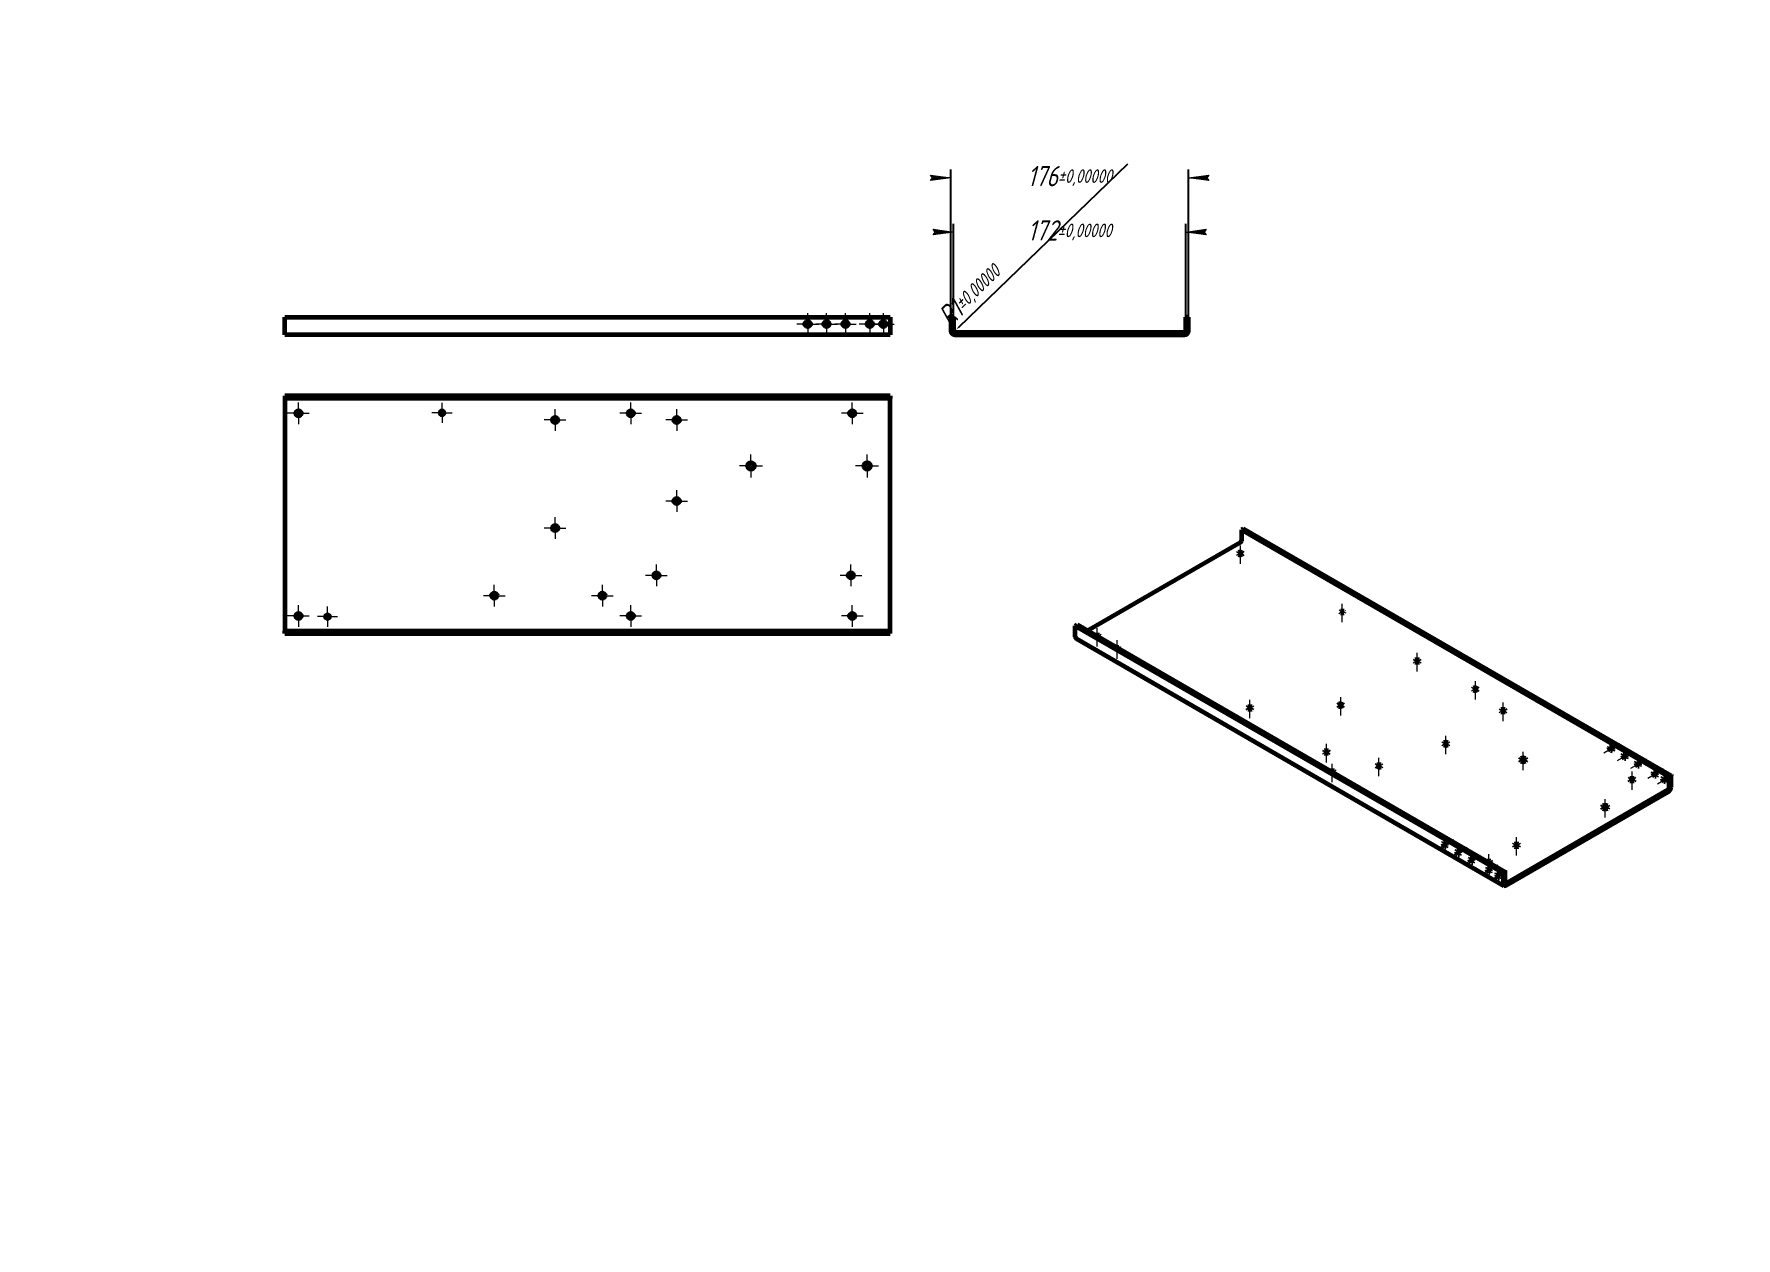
# Model space of a CAD drawing. Header units: millimetres. Extents: x 0 to 420, y 0 to 297.
import ezdxf

# ---------------------------------------------------------------- set-up
doc = ezdxf.new("R2010")
doc.units = ezdxf.units.MM
for name, pattern in [('K5LT_AXLED', [12, 7.5, -1.5, 1.5, -1.5]), ('K5LT_BASIC', [0]), ('K5LT_THIN', [0])]:
    doc.linetypes.add(name, pattern=pattern)
doc.layers.add('Системный слой', color=7, linetype='Continuous')
doc.styles.add('KDIMTEXTSTYLE', font='GOST_AU.SHX', dxfattribs={"width": 0.96, "oblique": 15, "height": 5})
doc.dimstyles.new('KDIMSTYLE (0.33)', dxfattribs={"dimtxt": 5, "dimasz": 1, "dimexe": 2, "dimexo": 0, "dimgap": 1, "dimtad": 1, "dimlfac": 3, "dimtxsty": 'KDIMTEXTSTYLE', "dimsah": 1, "dimcen": 0, "dimdle": 1, "dimadec": 0, "dimazin": 0, "dimtfac": 0.667, "dimtmove": 0, "dimatfit": 3, "dimfxl": 1, "dimtvp": 1, "dimtolj": 1, "dimtzin": 0, "dimarcsym": 0})

# ---------------------------------------------------------------- blocks, each defined once
blk = doc.blocks.new('U0')
at = {"layer": 'Системный слой', "color": 150, "linetype": 'K5LT_BASIC', "lineweight": 60, "true_color": 0x0080ff}
for p, q in [((363, 87.61), (363.07, 87.46)), ((363.07, 87.46), (363.24, 87.47))]:
    blk.add_line(p, q, dxfattribs=at)
blk = doc.blocks.new('U1')
at = {"layer": 'Системный слой', "color": 150, "linetype": 'K5LT_BASIC', "lineweight": 60, "true_color": 0x0080ff}
for p, q in [((362.53, 87.34), (362.74, 86.88)), ((362.74, 86.88), (363.2, 86.91)), ((363.2, 86.91), (363.24, 86.93))]:
    blk.add_line(p, q, dxfattribs=at)
blk = doc.blocks.new('U2')
at = {"layer": 'Системный слой', "color": 150, "linetype": 'K5LT_BASIC', "lineweight": 60, "true_color": 0x0080ff}
for p, q in [((297.71, 168.69), (297.24, 168.58)), ((298.18, 168.58), (297.71, 168.69))]:
    blk.add_line(p, q, dxfattribs=at)
blk = doc.blocks.new('U3')
at = {"layer": 'Системный слой', "color": 150, "linetype": 'K5LT_BASIC', "lineweight": 60, "true_color": 0x0080ff}
for p, q in [((358.99, 93.03), (358.52, 92.92)), ((359.46, 92.92), (358.99, 93.03)), ((359.66, 92.65), (359.46, 92.92)), ((359.46, 92.37), (359.66, 92.65))]:
    blk.add_line(p, q, dxfattribs=at)
blk = doc.blocks.new('U4')
at = {"layer": 'Системный слой', "color": 150, "linetype": 'K5LT_BASIC', "lineweight": 60, "true_color": 0x0080ff}
for p, q in [((394.35, 112.9), (393.88, 112.79)), ((394.82, 112.79), (394.35, 112.9))]:
    blk.add_line(p, q, dxfattribs=at)
blk = doc.blocks.new('U5')
at = {"layer": 'Системный слой', "color": 150, "linetype": 'K5LT_BASIC', "lineweight": 60, "true_color": 0x0080ff}
for p, q in [((262.35, 148.82), (261.88, 148.71)), ((262.83, 148.71), (262.35, 148.82)), ((263.02, 148.44), (262.83, 148.71)), ((262.83, 148.17), (263.02, 148.44))]:
    blk.add_line(p, q, dxfattribs=at)
blk = doc.blocks.new('U6')
at = {"layer": 'Системный слой', "color": 150, "linetype": 'K5LT_BASIC', "lineweight": 60, "true_color": 0x0080ff}
for p, q in [((297.24, 169.12), (297.04, 168.85)), ((297.04, 168.85), (297.24, 168.58)), ((297.71, 169.24), (297.24, 169.12)), ((297.24, 168.58), (297.71, 168.47)), ((298.18, 169.12), (297.71, 169.24)), ((297.71, 168.47), (298.18, 168.58)), ((298.38, 168.85), (298.18, 169.12)), ((298.18, 168.58), (298.38, 168.85))]:
    blk.add_line(p, q, dxfattribs=at)
blk = doc.blocks.new('U7')
at = {"layer": 'Системный слой', "color": 150, "linetype": 'K5LT_BASIC', "lineweight": 60, "true_color": 0x0080ff}
for p, q in [((394.35, 113.44), (393.88, 113.33)), ((394.82, 113.33), (394.35, 113.44)), ((393.88, 113.33), (393.68, 113.06)), ((393.68, 113.06), (393.88, 112.79)), ((393.88, 112.79), (394.35, 112.67)), ((394.35, 112.67), (394.82, 112.79)), ((395.01, 113.06), (394.82, 113.33)), ((394.82, 112.79), (395.01, 113.06))]:
    blk.add_line(p, q, dxfattribs=at)
blk = doc.blocks.new('U8')
at = {"layer": 'Системный слой', "color": 150, "linetype": 'K5LT_BASIC', "lineweight": 60, "true_color": 0x0080ff}
for p, q in [((365.36, 97.14), (365.16, 96.86)), ((365.16, 96.86), (365.36, 96.59)), ((365.83, 97.25), (365.36, 97.14)), ((366.3, 97.14), (365.83, 97.25)), ((366.49, 96.86), (366.3, 97.14)), ((366.3, 96.59), (366.49, 96.86)), ((365.36, 96.59), (365.83, 96.48)), ((365.83, 96.48), (366.3, 96.59))]:
    blk.add_line(p, q, dxfattribs=at)
blk = doc.blocks.new('U9')
at = {"layer": 'Системный слой', "color": 150, "linetype": 'K5LT_BASIC', "lineweight": 60, "true_color": 0x0080ff}
for p, q in [((341.31, 142.16), (340.84, 142.04)), ((341.79, 142.04), (341.31, 142.16))]:
    blk.add_line(p, q, dxfattribs=at)
blk = doc.blocks.new('U10')
at = {"layer": 'Системный слой', "color": 150, "linetype": 'K5LT_BASIC', "lineweight": 60, "true_color": 0x0080ff}
for p, q in [((362.06, 130.34), (361.86, 130.07)), ((362.53, 130.45), (362.06, 130.34)), ((363, 130.34), (362.53, 130.45)), ((363.19, 130.07), (363, 130.34)), ((361.86, 130.07), (362.06, 129.8)), ((362.06, 129.8), (362.53, 129.68)), ((362.53, 129.68), (363, 129.8)), ((363, 129.8), (363.19, 130.07))]:
    blk.add_line(p, q, dxfattribs=at)
blk = doc.blocks.new('U11')
at = {"layer": 'Системный слой', "color": 150, "linetype": 'K5LT_BASIC', "lineweight": 60, "true_color": 0x0080ff}
for p, q in [((267.3, 145.73), (267.09, 145.71)), ((267.66, 145.65), (267.3, 145.73)), ((267.8, 145.45), (267.66, 145.65)), ((267.76, 145.32), (267.8, 145.45))]:
    blk.add_line(p, q, dxfattribs=at)
blk = doc.blocks.new('U12')
at = {"layer": 'Системный слой', "color": 150, "linetype": 'K5LT_BASIC', "lineweight": 60, "true_color": 0x0080ff}
for p, q in [((367.01, 117.81), (366.79, 117.68)), ((367.63, 117.89), (367.01, 117.81)), ((368.16, 117.68), (367.63, 117.89))]:
    blk.add_line(p, q, dxfattribs=at)
blk = doc.blocks.new('U13')
at = {"layer": 'Системный слой', "color": 150, "linetype": 'K5LT_BASIC', "lineweight": 60, "true_color": 0x0080ff}
for p, q in [((365.83, 96.7), (365.36, 96.59)), ((366.3, 96.59), (365.83, 96.7))]:
    blk.add_line(p, q, dxfattribs=at)
blk = doc.blocks.new('U14')
at = {"layer": 'Системный слой', "color": 150, "linetype": 'K5LT_BASIC', "lineweight": 60, "true_color": 0x0080ff}
for p, q in [((322.48, 154.63), (322.34, 154.43)), ((322.34, 154.43), (322.48, 154.22)), ((322.84, 154.72), (322.48, 154.63)), ((322.48, 154.22), (322.84, 154.14)), ((323.19, 154.63), (322.84, 154.72)), ((322.84, 154.14), (323.19, 154.22)), ((323.34, 154.43), (323.19, 154.63)), ((323.19, 154.22), (323.34, 154.43))]:
    blk.add_line(p, q, dxfattribs=at)
blk = doc.blocks.new('U15')
at = {"layer": 'Системный слой', "color": 150, "linetype": 'K5LT_BASIC', "lineweight": 60, "true_color": 0x0080ff}
for p, q in [((300.07, 130.59), (299.6, 130.48)), ((300.54, 130.48), (300.07, 130.59))]:
    blk.add_line(p, q, dxfattribs=at)
blk = doc.blocks.new('U16')
at = {"layer": 'Системный слой', "color": 150, "linetype": 'K5LT_BASIC', "lineweight": 60, "true_color": 0x0080ff}
for p, q in [((321.99, 131.7), (321.79, 131.43)), ((321.79, 131.43), (321.99, 131.16)), ((322.46, 131.81), (321.99, 131.7)), ((321.99, 131.16), (322.46, 131.04)), ((322.93, 131.7), (322.46, 131.81)), ((322.46, 131.04), (322.93, 131.16)), ((323.13, 131.43), (322.93, 131.7)), ((322.93, 131.16), (323.13, 131.43))]:
    blk.add_line(p, q, dxfattribs=at)
blk = doc.blocks.new('U17')
at = {"layer": 'Системный слой', "color": 150, "linetype": 'K5LT_BASIC', "lineweight": 60, "true_color": 0x0080ff}
for p, q in [((331.42, 116.73), (331.22, 116.46)), ((331.22, 116.46), (331.42, 116.19)), ((331.89, 116.84), (331.42, 116.73)), ((331.42, 116.19), (331.89, 116.07)), ((332.36, 116.73), (331.89, 116.84)), ((331.89, 116.07), (332.36, 116.19)), ((332.55, 116.46), (332.36, 116.73)), ((332.36, 116.19), (332.55, 116.46))]:
    blk.add_line(p, q, dxfattribs=at)
blk = doc.blocks.new('U18')
at = {"layer": 'Системный слой', "color": 150, "linetype": 'K5LT_BASIC', "lineweight": 60, "true_color": 0x0080ff}
for p, q in [((318.45, 120.13), (318.26, 119.86)), ((318.26, 119.86), (318.45, 119.59)), ((318.92, 120.25), (318.45, 120.13)), ((318.45, 119.59), (318.92, 119.48)), ((319.39, 120.13), (318.92, 120.25)), ((318.92, 119.48), (319.39, 119.59)), ((319.59, 119.86), (319.39, 120.13)), ((319.39, 119.59), (319.59, 119.86))]:
    blk.add_line(p, q, dxfattribs=at)
blk = doc.blocks.new('U19')
at = {"layer": 'Системный слой', "color": 150, "linetype": 'K5LT_BASIC', "lineweight": 60, "true_color": 0x0080ff}
for p, q in [((322.46, 131.27), (321.99, 131.16)), ((322.93, 131.16), (322.46, 131.27))]:
    blk.add_line(p, q, dxfattribs=at)
blk = doc.blocks.new('U20')
at = {"layer": 'Системный слой', "color": 150, "linetype": 'K5LT_BASIC', "lineweight": 60, "true_color": 0x0080ff}
for p, q in [((387.16, 106.59), (386.91, 106.25)), ((386.91, 106.25), (387.16, 105.91)), ((387.75, 106.73), (387.16, 106.59)), ((387.16, 105.91), (387.75, 105.77)), ((388.34, 106.59), (387.75, 106.73)), ((387.75, 105.77), (388.34, 105.91)), ((388.58, 106.25), (388.34, 106.59)), ((388.34, 105.91), (388.58, 106.25))]:
    blk.add_line(p, q, dxfattribs=at)
blk = doc.blocks.new('U21')
at = {"layer": 'Системный слой', "color": 150, "linetype": 'K5LT_BASIC', "lineweight": 60, "true_color": 0x0080ff}
for p, q in [((318.92, 119.7), (318.45, 119.59)), ((319.39, 119.59), (318.92, 119.7))]:
    blk.add_line(p, q, dxfattribs=at)
blk = doc.blocks.new('U22')
at = {"layer": 'Системный слой', "color": 150, "linetype": 'K5LT_BASIC', "lineweight": 60, "true_color": 0x0080ff}
for p, q in [((340.84, 142.59), (340.65, 142.32)), ((340.65, 142.32), (340.84, 142.04)), ((341.31, 142.7), (340.84, 142.59)), ((340.84, 142.04), (341.31, 141.93)), ((341.79, 142.59), (341.31, 142.7)), ((341.31, 141.93), (341.79, 142.04)), ((341.98, 142.32), (341.79, 142.59)), ((341.79, 142.04), (341.98, 142.32))]:
    blk.add_line(p, q, dxfattribs=at)
blk = doc.blocks.new('U23')
at = {"layer": 'Системный слой', "color": 150, "linetype": 'K5LT_BASIC', "lineweight": 60, "true_color": 0x0080ff}
for p, q in [((331.89, 116.3), (331.42, 116.19)), ((332.36, 116.19), (331.89, 116.3))]:
    blk.add_line(p, q, dxfattribs=at)
blk = doc.blocks.new('U24')
at = {"layer": 'Системный слой', "color": 150, "linetype": 'K5LT_BASIC', "lineweight": 60, "true_color": 0x0080ff}
for p, q in [((366.89, 118.3), (366.64, 117.96)), ((366.64, 117.96), (366.89, 117.62)), ((367.48, 118.44), (366.89, 118.3)), ((366.89, 117.62), (367.48, 117.48)), ((368.07, 118.3), (367.48, 118.44)), ((367.48, 117.48), (368.07, 117.62)), ((368.31, 117.96), (368.07, 118.3)), ((368.07, 117.62), (368.31, 117.96))]:
    blk.add_line(p, q, dxfattribs=at)
blk = doc.blocks.new('U25')
at = {"layer": 'Системный слой', "color": 150, "linetype": 'K5LT_BASIC', "lineweight": 60, "true_color": 0x0080ff}
for p, q in [((299.6, 131.02), (299.4, 130.75)), ((299.4, 130.75), (299.6, 130.48)), ((300.07, 131.13), (299.6, 131.02)), ((299.6, 130.48), (300.07, 130.36)), ((300.54, 131.02), (300.07, 131.13)), ((300.07, 130.36), (300.54, 130.48)), ((300.73, 130.75), (300.54, 131.02)), ((300.54, 130.48), (300.73, 130.75))]:
    blk.add_line(p, q, dxfattribs=at)
blk = doc.blocks.new('U26')
at = {"layer": 'Системный слой', "color": 150, "linetype": 'K5LT_BASIC', "lineweight": 60, "true_color": 0x0080ff}
for p, q in [((362.53, 129.91), (362.06, 129.8)), ((363, 129.8), (362.53, 129.91))]:
    blk.add_line(p, q, dxfattribs=at)
blk = doc.blocks.new('U27')
at = {"layer": 'Системный слой', "color": 150, "linetype": 'K5LT_BASIC', "lineweight": 60, "true_color": 0x0080ff}
for p, q in [((347.91, 122.18), (347.72, 121.9)), ((347.72, 121.9), (347.91, 121.63)), ((348.39, 122.29), (347.91, 122.18)), ((348.86, 122.18), (348.39, 122.29)), ((349.05, 121.9), (348.86, 122.18)), ((348.86, 121.63), (349.05, 121.9)), ((347.91, 121.63), (348.39, 121.52)), ((348.39, 121.52), (348.86, 121.63))]:
    blk.add_line(p, q, dxfattribs=at)
blk = doc.blocks.new('U28')
at = {"layer": 'Системный слой', "color": 150, "linetype": 'K5LT_BASIC', "lineweight": 60, "true_color": 0x0080ff}
for p, q in [((387.28, 106.11), (387.06, 105.98)), ((387.9, 106.18), (387.28, 106.11)), ((388.44, 105.98), (387.9, 106.18))]:
    blk.add_line(p, q, dxfattribs=at)
blk = doc.blocks.new('U29')
at = {"layer": 'Системный слой', "color": 150, "linetype": 'K5LT_BASIC', "lineweight": 60, "true_color": 0x0080ff}
for p, q in [((348.39, 121.74), (347.91, 121.63)), ((348.86, 121.63), (348.39, 121.74))]:
    blk.add_line(p, q, dxfattribs=at)
blk = doc.blocks.new('U30')
at = {"layer": 'Системный слой', "color": 150, "linetype": 'K5LT_BASIC', "lineweight": 60, "true_color": 0x0080ff}
for p, q in [((351.12, 95.67), (350.98, 95.37)), ((350.98, 95.37), (351.12, 94.9)), ((351.45, 95.64), (351.12, 95.67)), ((351.12, 94.9), (351.45, 94.55)), ((351.78, 95.29), (351.45, 95.64)), ((351.45, 94.55), (351.78, 94.52)), ((351.92, 94.82), (351.78, 95.29)), ((351.78, 94.52), (351.92, 94.82))]:
    blk.add_line(p, q, dxfattribs=at)
blk = doc.blocks.new('U31')
at = {"layer": 'Системный слой', "color": 150, "linetype": 'K5LT_BASIC', "lineweight": 60, "true_color": 0x0080ff}
for p, q in [((351.45, 95.64), (351.59, 95.17)), ((351.59, 95.17), (351.92, 94.82))]:
    blk.add_line(p, q, dxfattribs=at)
blk = doc.blocks.new('U32')
at = {"layer": 'Системный слой', "color": 150, "linetype": 'K5LT_BASIC', "lineweight": 60, "true_color": 0x0080ff}
for p, q in [((361.02, 89.96), (360.88, 89.65)), ((360.88, 89.65), (361.02, 89.19)), ((361.35, 89.92), (361.02, 89.96)), ((361.02, 89.19), (361.35, 88.83)), ((361.68, 89.57), (361.35, 89.92)), ((361.35, 88.83), (361.68, 88.8)), ((361.82, 89.11), (361.68, 89.57)), ((361.68, 88.8), (361.82, 89.11))]:
    blk.add_line(p, q, dxfattribs=at)
blk = doc.blocks.new('U33')
at = {"layer": 'Системный слой', "color": 150, "linetype": 'K5LT_BASIC', "lineweight": 60, "true_color": 0x0080ff}
for p, q in [((354.75, 93.73), (354.89, 93.27)), ((354.89, 93.27), (355.22, 92.92))]:
    blk.add_line(p, q, dxfattribs=at)
blk = doc.blocks.new('U34')
at = {"layer": 'Системный слой', "color": 150, "linetype": 'K5LT_BASIC', "lineweight": 60, "true_color": 0x0080ff}
for p, q in [((361.35, 89.92), (361.49, 89.46)), ((361.49, 89.46), (361.82, 89.11))]:
    blk.add_line(p, q, dxfattribs=at)
blk = doc.blocks.new('U35')
at = {"layer": 'Системный слой', "color": 150, "linetype": 'K5LT_BASIC', "lineweight": 60, "true_color": 0x0080ff}
for p, q in [((358.99, 91.28), (359.13, 90.82)), ((359.13, 90.82), (359.46, 90.47))]:
    blk.add_line(p, q, dxfattribs=at)
blk = doc.blocks.new('U36')
at = {"layer": 'Системный слой', "color": 150, "linetype": 'K5LT_BASIC', "lineweight": 60, "true_color": 0x0080ff}
for p, q in [((354.42, 93.77), (354.28, 93.46)), ((354.28, 93.46), (354.42, 93)), ((354.75, 93.73), (354.42, 93.77)), ((354.42, 93), (354.75, 92.65)), ((355.08, 93.38), (354.75, 93.73)), ((354.75, 92.65), (355.08, 92.61)), ((355.22, 92.92), (355.08, 93.38)), ((355.08, 92.61), (355.22, 92.92))]:
    blk.add_line(p, q, dxfattribs=at)
blk = doc.blocks.new('U37')
at = {"layer": 'Системный слой', "color": 150, "linetype": 'K5LT_BASIC', "lineweight": 60, "true_color": 0x0080ff}
for p, q in [((348.15, 97.54), (348.29, 97.08)), ((348.29, 97.08), (348.62, 96.73))]:
    blk.add_line(p, q, dxfattribs=at)
blk = doc.blocks.new('U38')
at = {"layer": 'Системный слой', "color": 150, "linetype": 'K5LT_BASIC', "lineweight": 60, "true_color": 0x0080ff}
for p, q in [((358.66, 91.32), (358.52, 91.01)), ((358.52, 91.01), (358.66, 90.55)), ((358.99, 91.28), (358.66, 91.32)), ((358.66, 90.55), (358.99, 90.2)), ((359.33, 90.93), (358.99, 91.28)), ((358.99, 90.2), (359.33, 90.16)), ((359.46, 90.47), (359.33, 90.93)), ((359.33, 90.16), (359.46, 90.47))]:
    blk.add_line(p, q, dxfattribs=at)
blk = doc.blocks.new('U39')
at = {"layer": 'Системный слой', "color": 150, "linetype": 'K5LT_BASIC', "lineweight": 60, "true_color": 0x0080ff}
for p, q in [((347.82, 97.58), (347.68, 97.27)), ((347.68, 97.27), (347.82, 96.81)), ((348.15, 97.54), (347.82, 97.58)), ((347.82, 96.81), (348.15, 96.46)), ((348.48, 97.19), (348.15, 97.54)), ((348.62, 96.73), (348.48, 97.19)), ((348.48, 96.42), (348.62, 96.73)), ((348.15, 96.46), (348.48, 96.42))]:
    blk.add_line(p, q, dxfattribs=at)
blk = doc.blocks.new('U40')
at = {"layer": 'Системный слой', "color": 150, "linetype": 'K5LT_BASIC', "lineweight": 60, "true_color": 0x0080ff}
for p, q in [((401.89, 113.33), (402.03, 113.64)), ((402.03, 113.64), (402.36, 113.6)), ((402.36, 113.6), (402.69, 113.25)), ((402.03, 112.87), (401.89, 113.33)), ((402.36, 112.51), (402.03, 112.87)), ((402.69, 112.48), (402.36, 112.51)), ((402.69, 113.25), (402.83, 112.79)), ((402.83, 112.79), (402.69, 112.48))]:
    blk.add_line(p, q, dxfattribs=at)
blk = doc.blocks.new('U41')
at = {"layer": 'Системный слой', "color": 150, "linetype": 'K5LT_BASIC', "lineweight": 60, "true_color": 0x0080ff}
for p, q in [((402.5, 113.14), (402.36, 113.6)), ((402.83, 112.79), (402.5, 113.14))]:
    blk.add_line(p, q, dxfattribs=at)
blk = doc.blocks.new('U42')
at = {"layer": 'Системный слой', "color": 150, "linetype": 'K5LT_BASIC', "lineweight": 60, "true_color": 0x0080ff}
for p, q in [((392.6, 118.85), (392.46, 119.32)), ((392.93, 118.5), (392.6, 118.85))]:
    blk.add_line(p, q, dxfattribs=at)
blk = doc.blocks.new('U43')
at = {"layer": 'Системный слой', "color": 150, "linetype": 'K5LT_BASIC', "lineweight": 60, "true_color": 0x0080ff}
for p, q in [((400.14, 114.5), (400, 114.96)), ((400.48, 114.15), (400.14, 114.5))]:
    blk.add_line(p, q, dxfattribs=at)
blk = doc.blocks.new('U44')
at = {"layer": 'Системный слой', "color": 150, "linetype": 'K5LT_BASIC', "lineweight": 60, "true_color": 0x0080ff}
for p, q in [((395.29, 117.14), (395.43, 117.45)), ((395.43, 116.68), (395.29, 117.14)), ((395.43, 117.45), (395.76, 117.41)), ((395.76, 116.32), (395.43, 116.68)), ((395.76, 117.41), (396.1, 117.06)), ((396.1, 116.29), (395.76, 116.32)), ((396.1, 117.06), (396.23, 116.6)), ((396.23, 116.6), (396.1, 116.29))]:
    blk.add_line(p, q, dxfattribs=at)
blk = doc.blocks.new('U45')
at = {"layer": 'Системный слой', "color": 150, "linetype": 'K5LT_BASIC', "lineweight": 60, "true_color": 0x0080ff}
for p, q in [((388.69, 120.95), (388.83, 121.26)), ((388.83, 120.49), (388.69, 120.95)), ((388.83, 121.26), (389.16, 121.22)), ((389.16, 120.13), (388.83, 120.49)), ((389.16, 121.22), (389.5, 120.87)), ((389.5, 120.1), (389.16, 120.13)), ((389.5, 120.87), (389.63, 120.41)), ((389.63, 120.41), (389.5, 120.1))]:
    blk.add_line(p, q, dxfattribs=at)
blk = doc.blocks.new('U46')
at = {"layer": 'Системный слой', "color": 150, "linetype": 'K5LT_BASIC', "lineweight": 60, "true_color": 0x0080ff}
for p, q in [((391.99, 119.05), (392.13, 119.35)), ((392.13, 118.58), (391.99, 119.05)), ((392.13, 119.35), (392.46, 119.32)), ((392.46, 118.23), (392.13, 118.58)), ((392.46, 119.32), (392.8, 118.97)), ((392.8, 118.2), (392.46, 118.23)), ((392.8, 118.97), (392.93, 118.5)), ((392.93, 118.5), (392.8, 118.2))]:
    blk.add_line(p, q, dxfattribs=at)
blk = doc.blocks.new('U47')
at = {"layer": 'Системный слой', "color": 150, "linetype": 'K5LT_BASIC', "lineweight": 60, "true_color": 0x0080ff}
for p, q in [((395.9, 116.95), (395.76, 117.41)), ((396.23, 116.6), (395.9, 116.95))]:
    blk.add_line(p, q, dxfattribs=at)
blk = doc.blocks.new('U48')
at = {"layer": 'Системный слой', "color": 150, "linetype": 'K5LT_BASIC', "lineweight": 60, "true_color": 0x0080ff}
for p, q in [((389.3, 120.76), (389.16, 121.22)), ((389.63, 120.41), (389.3, 120.76))]:
    blk.add_line(p, q, dxfattribs=at)
blk = doc.blocks.new('U49')
at = {"layer": 'Системный слой', "color": 150, "linetype": 'K5LT_BASIC', "lineweight": 60, "true_color": 0x0080ff}
for p, q in [((399.53, 114.69), (399.67, 115)), ((399.67, 114.23), (399.53, 114.69)), ((399.67, 115), (400, 114.96)), ((400, 113.87), (399.67, 114.23)), ((400, 114.96), (400.34, 114.61)), ((400.34, 113.84), (400, 113.87)), ((400.34, 114.61), (400.48, 114.15)), ((400.48, 114.15), (400.34, 113.84))]:
    blk.add_line(p, q, dxfattribs=at)
blk = doc.blocks.new('U50')
at = {"layer": 'Системный слой', "color": 150, "linetype": 'K5LT_BASIC', "lineweight": 60, "true_color": 0x0080ff}
for p, q in [((320.34, 115.35), (319.87, 115.24)), ((320.81, 115.24), (320.34, 115.35)), ((321, 114.96), (320.81, 115.24)), ((320.81, 114.69), (321, 114.96))]:
    blk.add_line(p, q, dxfattribs=at)
blk = doc.blocks.new('U51')
at = {"layer": 'Системный слой', "color": 150, "linetype": 'K5LT_BASIC', "lineweight": 60, "true_color": 0x0080ff}
for p, q in [((355.22, 135.65), (355.03, 135.38)), ((355.03, 135.38), (355.22, 135.1)), ((355.69, 135.76), (355.22, 135.65)), ((355.22, 135.1), (355.69, 134.99)), ((356.16, 135.65), (355.69, 135.76)), ((355.69, 134.99), (356.16, 135.1)), ((356.36, 135.38), (356.16, 135.65)), ((356.16, 135.1), (356.36, 135.38))]:
    blk.add_line(p, q, dxfattribs=at)
blk = doc.blocks.new('U52')
at = {"layer": 'Системный слой', "color": 150, "linetype": 'K5LT_BASIC', "lineweight": 60, "true_color": 0x0080ff}
for p, q in [((355.69, 135.22), (355.22, 135.1)), ((356.16, 135.1), (355.69, 135.22))]:
    blk.add_line(p, q, dxfattribs=at)
blk = doc.blocks.new('U53')
at = {"layer": 'Системный слой', "color": 30, "linetype": 'K5LT_AXLED', "lineweight": 18, "true_color": 0xff8000}
for q in [(190.92, 228.12), (188.25, 225.45), (193.59, 225.45), (190.92, 222.79)]:
    blk.add_line((190.92, 225.45), q, dxfattribs=at)
blk = doc.blocks.new('U54')
at = {"layer": 'Системный слой', "color": 30, "linetype": 'K5LT_AXLED', "lineweight": 18, "true_color": 0xff8000}
for q in [(195.59, 228.12), (192.92, 225.45), (198.25, 225.45), (195.59, 222.79)]:
    blk.add_line((195.59, 225.45), q, dxfattribs=at)
blk = doc.blocks.new('U55')
at = {"layer": 'Системный слой', "color": 30, "linetype": 'K5LT_AXLED', "lineweight": 18, "true_color": 0xff8000}
for q in [(200.25, 228.12), (197.59, 225.45), (202.92, 225.45), (200.25, 222.79)]:
    blk.add_line((200.25, 225.45), q, dxfattribs=at)
blk = doc.blocks.new('U56')
at = {"layer": 'Системный слой', "color": 30, "linetype": 'K5LT_AXLED', "lineweight": 18, "true_color": 0xff8000}
for q in [(206.25, 228.12), (203.59, 225.45), (208.92, 225.45), (206.25, 222.79)]:
    blk.add_line((206.25, 225.45), q, dxfattribs=at)
blk = doc.blocks.new('U57')
at = {"layer": 'Системный слой', "color": 30, "linetype": 'K5LT_AXLED', "lineweight": 18, "true_color": 0xff8000}
for q in [(209.59, 228.12), (206.92, 225.45), (212.25, 225.45), (209.59, 222.79)]:
    blk.add_line((209.59, 225.45), q, dxfattribs=at)
blk = doc.blocks.new('U58')
at = {"layer": 'Системный слой', "color": 30, "linetype": 'K5LT_AXLED', "lineweight": 18, "true_color": 0xff8000}
for q in [(65.25, 156.12), (62.59, 153.45), (67.92, 153.45), (65.25, 150.79)]:
    blk.add_line((65.25, 153.45), q, dxfattribs=at)
blk = doc.blocks.new('U59')
at = {"layer": 'Системный слой', "color": 30, "linetype": 'K5LT_AXLED', "lineweight": 18, "true_color": 0xff8000}
for q in [(65.25, 206.12), (62.59, 203.45), (67.92, 203.45), (65.25, 200.79)]:
    blk.add_line((65.25, 203.45), q, dxfattribs=at)
blk = doc.blocks.new('U60')
at = {"layer": 'Системный слой', "color": 30, "linetype": 'K5LT_AXLED', "lineweight": 18, "true_color": 0xff8000}
for q in [(72.42, 155.79), (69.92, 153.29), (74.92, 153.29), (72.42, 150.79)]:
    blk.add_line((72.42, 153.29), q, dxfattribs=at)
blk = doc.blocks.new('U61')
at = {"layer": 'Системный слой', "color": 30, "linetype": 'K5LT_AXLED', "lineweight": 18, "true_color": 0xff8000}
for q in [(100.69, 206.05), (98.19, 203.55), (103.19, 203.55), (100.69, 201.05)]:
    blk.add_line((100.69, 203.55), q, dxfattribs=at)
blk = doc.blocks.new('U62')
at = {"layer": 'Системный слой', "color": 30, "linetype": 'K5LT_AXLED', "lineweight": 18, "true_color": 0xff8000}
for q in [(113.59, 161.12), (110.92, 158.45), (116.25, 158.45), (113.59, 155.79)]:
    blk.add_line((113.59, 158.45), q, dxfattribs=at)
blk = doc.blocks.new('U63')
at = {"layer": 'Системный слой', "color": 30, "linetype": 'K5LT_AXLED', "lineweight": 18, "true_color": 0xff8000}
for q in [(128.59, 177.79), (125.92, 175.12), (131.25, 175.12), (128.59, 172.45)]:
    blk.add_line((128.59, 175.12), q, dxfattribs=at)
blk = doc.blocks.new('U64')
at = {"layer": 'Системный слой', "color": 30, "linetype": 'K5LT_AXLED', "lineweight": 18, "true_color": 0xff8000}
for q in [(125.92, 201.79), (128.59, 204.45), (131.25, 201.79), (128.59, 199.12)]:
    blk.add_line((128.59, 201.79), q, dxfattribs=at)
blk = doc.blocks.new('U65')
at = {"layer": 'Системный слой', "color": 30, "linetype": 'K5LT_AXLED', "lineweight": 18, "true_color": 0xff8000}
for q in [(140.25, 161.12), (137.59, 158.45), (142.92, 158.45), (140.25, 155.79)]:
    blk.add_line((140.25, 158.45), q, dxfattribs=at)
blk = doc.blocks.new('U66')
at = {"layer": 'Системный слой', "color": 30, "linetype": 'K5LT_AXLED', "lineweight": 18, "true_color": 0xff8000}
for q in [(147.25, 156.12), (144.59, 153.45), (149.92, 153.45), (147.25, 150.79)]:
    blk.add_line((147.25, 153.45), q, dxfattribs=at)
blk = doc.blocks.new('U67')
at = {"layer": 'Системный слой', "color": 30, "linetype": 'K5LT_AXLED', "lineweight": 18, "true_color": 0xff8000}
for q in [(147.25, 206.12), (144.59, 203.45), (149.92, 203.45), (147.25, 200.79)]:
    blk.add_line((147.25, 203.45), q, dxfattribs=at)
blk = doc.blocks.new('U68')
at = {"layer": 'Системный слой', "color": 30, "linetype": 'K5LT_AXLED', "lineweight": 18, "true_color": 0xff8000}
for q in [(153.59, 166.12), (150.92, 163.45), (156.25, 163.45), (153.59, 160.79)]:
    blk.add_line((153.59, 163.45), q, dxfattribs=at)
blk = doc.blocks.new('U69')
at = {"layer": 'Системный слой', "color": 30, "linetype": 'K5LT_AXLED', "lineweight": 18, "true_color": 0xff8000}
for q in [(155.92, 181.79), (158.59, 184.45), (161.25, 181.79), (158.59, 179.12)]:
    blk.add_line((158.59, 181.79), q, dxfattribs=at)
blk = doc.blocks.new('U70')
at = {"layer": 'Системный слой', "color": 30, "linetype": 'K5LT_AXLED', "lineweight": 18, "true_color": 0xff8000}
for q in [(155.92, 201.79), (158.59, 204.45), (161.25, 201.79), (158.59, 199.12)]:
    blk.add_line((158.59, 201.79), q, dxfattribs=at)
blk = doc.blocks.new('U71')
at = {"layer": 'Системный слой', "color": 30, "linetype": 'K5LT_AXLED', "lineweight": 18, "true_color": 0xff8000}
for q in [(176.92, 193.29), (174.09, 190.45), (179.75, 190.45), (176.92, 187.62)]:
    blk.add_line((176.92, 190.45), q, dxfattribs=at)
blk = doc.blocks.new('U72')
at = {"layer": 'Системный слой', "color": 30, "linetype": 'K5LT_AXLED', "lineweight": 18, "true_color": 0xff8000}
for q in [(201.59, 166.12), (198.92, 163.45), (204.25, 163.45), (201.59, 160.79)]:
    blk.add_line((201.59, 163.45), q, dxfattribs=at)
blk = doc.blocks.new('U73')
at = {"layer": 'Системный слой', "color": 30, "linetype": 'K5LT_AXLED', "lineweight": 18, "true_color": 0xff8000}
for q in [(201.92, 156.12), (199.25, 153.45), (204.59, 153.45), (201.92, 150.79)]:
    blk.add_line((201.92, 153.45), q, dxfattribs=at)
blk = doc.blocks.new('U74')
at = {"layer": 'Системный слой', "color": 30, "linetype": 'K5LT_AXLED', "lineweight": 18, "true_color": 0xff8000}
for q in [(201.92, 206.12), (199.25, 203.45), (204.59, 203.45), (201.92, 200.79)]:
    blk.add_line((201.92, 203.45), q, dxfattribs=at)
blk = doc.blocks.new('U75')
at = {"layer": 'Системный слой', "color": 30, "linetype": 'K5LT_AXLED', "lineweight": 18, "true_color": 0xff8000}
for q in [(205.59, 193.29), (202.75, 190.45), (208.42, 190.45), (205.59, 187.62)]:
    blk.add_line((205.59, 190.45), q, dxfattribs=at)
blk = doc.blocks.new('KDIMARROW_02')
at = {"layer": 'Системный слой'}
blk.add_hatch(color=0, dxfattribs=at).paths.add_polyline_path([(4.5, 0), (5, 0.66), (0, 0), (5, -0.66)])
at = {"layer": 'Системный слой', "color": 0, "linetype": 'K5LT_THIN', "lineweight": 18}
for p, q in [((0, 0), (-1, 0)), ((5, 0.66), (0, 0)), ((0, 0), (5, -0.66)), ((0, 0), (7, 0)), ((4.5, 0), (5, 0.66)), ((5, -0.66), (4.5, 0))]:
    blk.add_line(p, q, dxfattribs=at)
blk = doc.blocks.new('KDIMARROW_01')
at = {"layer": 'Системный слой'}
blk.add_hatch(color=0, dxfattribs=at).paths.add_polyline_path([(0, 0), (-5, 0.66), (-4.5, 0), (-5, -0.66)])
at = {"layer": 'Системный слой', "color": 0, "linetype": 'K5LT_THIN', "lineweight": 18}
for p, q in [((-4.5, 0), (-5, 0.66)), ((-5, 0.66), (0, 0)), ((0, 0), (-5, -0.66)), ((-5, -0.66), (-4.5, 0)), ((0, 0), (-1, 0))]:
    blk.add_line(p, q, dxfattribs=at)

msp = doc.modelspace()

# ---------------------------------------------------------------- linework, layer by layer
at = {"layer": 'Системный слой', "color": 150, "linetype": 'K5LT_BASIC', "lineweight": 60, "true_color": 0x0080ff}
for p, q in [((61.921, 223.7858), (61.921, 227.1191)), ((61.921, 227.1191), (211.2543, 227.1191)), ((211.2543, 227.1191), (211.2543, 223.7858)), ((226.2543, 227.1191), (226.2543, 223.7858)), ((226.2543, 227.1191), (226.921, 227.1191)), ((226.921, 227.1191), (226.921, 223.7858)), ((284.921, 227.1191), (284.2543, 227.1191)), ((284.2543, 223.7858), (284.2543, 227.1191)), ((284.921, 223.7858), (284.921, 227.1191)), ((61.921, 222.7858), (61.921, 223.7858)), ((211.2543, 222.7858), (61.921, 222.7858)), ((211.2543, 223.7858), (211.2543, 222.7858)), ((227.2543, 223.4524), (283.921, 223.4524)), ((227.2543, 222.7858), (283.921, 222.7858)), ((211.2543, 207.7858), (61.921, 207.7858)), ((61.921, 207.7858), (61.921, 207.1191)), ((211.2543, 207.1191), (61.921, 207.1191)), ((61.921, 207.1191), (61.921, 206.7858)), ((61.921, 206.7858), (61.921, 150.1191)), ((211.2543, 207.7858), (211.2543, 207.1191)), ((211.2543, 206.7858), (211.2543, 207.1191)), ((211.2543, 150.1191), (211.2543, 206.7858)), ((298.417, 174.9754), (297.9456, 174.7032)), ((403.5402, 113.7381), (297.9456, 174.7032)), ((297.9456, 174.7032), (297.9456, 171.9816)), ((404.0116, 114.0103), (298.417, 174.9754)), ((297.7099, 171.5733), (259.9975, 149.8001)), ((256.9334, 151.0248), (257.4048, 151.297)), ((257.4048, 151.297), (362.9994, 90.3319)), ((323.0024, 154.1547), (322.6691, 154.1547)), ((61.921, 150.1191), (61.921, 149.7858)), ((61.921, 149.1191), (61.921, 149.7858)), ((61.921, 149.7858), (211.2543, 149.7858)), ((61.921, 149.1191), (211.2543, 149.1191)), ((211.2543, 149.7858), (211.2543, 150.1191)), ((211.2543, 149.1191), (211.2543, 149.7858)), ((256.9334, 148.3032), (256.9334, 151.0248)), ((256.9334, 151.0248), (362.528, 90.0597)), ((257.1405, 147.8454), (362.7351, 86.8803)), ((404.0116, 114.0103), (403.5402, 113.7381)), ((403.5402, 111.0165), (403.5402, 113.7381)), ((404.0116, 111.2886), (404.0116, 114.0103)), ((363.2351, 87.4742), (403.3045, 110.6082)), ((363.2351, 86.9298), (403.3045, 110.0639)), ((362.528, 90.0597), (362.9994, 90.3319)), ((362.528, 90.0597), (362.528, 87.3381)), ((362.9994, 90.3319), (362.9994, 87.6102))]:
    msp.add_line(p, q, dxfattribs=at)
at = {"layer": 'Системный слой', "color": 30, "linetype": 'K5LT_AXLED', "lineweight": 18, "true_color": 0xff8000}
for p, q in [((297.7099, 166.3073), (297.7099, 170.8517)), ((322.8357, 151.8826), (322.8357, 156.4269)), ((262.3545, 145.8949), (262.3545, 150.4392)), ((267.3043, 142.9011), (267.3043, 147.4454)), ((341.3148, 139.7712), (341.3148, 144.3155)), ((355.6926, 132.831), (355.6926, 137.3753)), ((300.0669, 128.2041), (300.0669, 132.7485)), ((322.4586, 128.8846), (322.4586, 133.4289)), ((362.528, 127.5237), (362.528, 132.0681)), ((318.9231, 117.3175), (318.9231, 121.8619)), ((348.3858, 119.3588), (348.3858, 123.9031)), ((387.4303, 119.6784), (391.3658, 121.9505)), ((331.8867, 113.9155), (331.8867, 118.4598)), ((367.4777, 115.4124), (367.4777, 119.9567)), ((390.7301, 117.7732), (394.6656, 120.0454)), ((394.0299, 115.868), (397.9655, 118.1402)), ((320.3373, 112.4185), (320.3373, 116.9629)), ((394.3478, 110.5134), (394.3478, 115.0577)), ((398.2726, 113.4185), (402.2081, 115.6907)), ((400.6296, 112.0577), (404.5651, 114.3299)), ((387.7481, 103.7093), (387.7481, 108.2536)), ((346.4181, 96), (350.3536, 98.2721)), ((365.8278, 94.3195), (365.8278, 98.8639)), ((349.7179, 94.0948), (353.6534, 96.367)), ((353.0178, 92.1896), (356.9533, 94.4618)), ((358.9924, 90.101), (358.9924, 94.6453)), ((357.2604, 89.7401), (361.1959, 92.0123)), ((359.6174, 88.3793), (363.5529, 90.6515))]:
    msp.add_line(p, q, dxfattribs=at)
at = {"layer": 'Системный слой', "color": 150, "linetype": 'K5LT_BASIC', "lineweight": 60, "true_color": 0x0080ff}
for centre, radius in [((190.921, 225.4524), 0.6667), ((195.5876, 225.4524), 0.6667), ((200.2543, 225.4524), 0.6667), ((206.2543, 225.4524), 0.6667), ((209.5876, 225.4524), 0.6667), ((65.2543, 203.4524), 0.6667), ((100.6876, 203.5524), 0.5), ((128.5876, 201.7858), 0.6667), ((147.2543, 203.4524), 0.6667), ((158.5876, 201.7858), 0.6667), ((201.921, 203.4524), 0.6667), ((176.921, 190.4524), 0.8333), ((205.5876, 190.4524), 0.8333), ((158.5876, 181.7858), 0.6667), ((128.5876, 175.1191), 0.6667), ((153.5876, 163.4524), 0.6667), ((201.5876, 163.4524), 0.6667), ((113.5876, 158.4524), 0.6667), ((140.2543, 158.4524), 0.6667), ((65.2543, 153.4524), 0.6667), ((72.421, 153.2858), 0.5), ((147.2543, 153.4524), 0.6667), ((201.921, 153.4524), 0.6667)]:
    msp.add_circle(centre, radius, dxfattribs=at)
for centre, radius, start, end in [((227.2543, 223.7858), 1, 180, 270), ((227.2543, 223.7858), 0.3333, 180, 270), ((283.921, 223.7858), 0.3333, 270, 0), ((283.921, 223.7858), 1, 270, 0)]:
    msp.add_arc(centre, radius, start, end, dxfattribs=at)
for centre, major_axis, start_param, end_param in [((297.7099, 171.8455), (0.1667, 0.2887), 3.92699082, 5.49778714), ((257.6405, 148.7114), (-0.5, -0.866), 5.49778714, 6.28318531), ((403.3045, 110.8804), (-0.5, -0.866), 0.78539816, 2.35619449), ((403.3045, 110.8804), (-0.1667, -0.2887), 0.78539816, 2.35619449)]:
    msp.add_ellipse(centre, major_axis=major_axis, ratio=0.57735027, start_param=start_param, end_param=end_param, dxfattribs=at)

# ---------------------------------------------------------------- block references
at = {"layer": 'Системный слой'}
for name in ['U53', 'U54', 'U55', 'U56', 'U57', 'U59', 'U61', 'U67', 'U74', 'U64', 'U70', 'U71', 'U75', 'U69', 'U63', 'U6', 'U2', 'U68', 'U72', 'U62', 'U65', 'U58', 'U60', 'U66', 'U73', 'U14', 'U5', 'U11', 'U22', 'U9', 'U51', 'U52', 'U25', 'U15', 'U16', 'U19', 'U10', 'U26', 'U27', 'U18', 'U21', 'U29', 'U24', 'U12', 'U45', 'U48', 'U46', 'U42', 'U50', 'U17', 'U23', 'U7', 'U44', 'U47', 'U49', 'U43', 'U40', 'U41', 'U4', 'U20', 'U28', 'U39', 'U37', 'U8', 'U13', 'U30', 'U31', 'U36', 'U33', 'U3', 'U38', 'U35', 'U32', 'U34', 'U1', 'U0']:
    msp.add_blockref(name, (0, 0), dxfattribs=at)

# ---------------------------------------------------------------- dimensions: what is measured, and where the dimension line sits
at = {"layer": 'Системный слой', "color": 7}
for base, p1, p2, location in [((226.2543, 261.5608), (284.921, 227.1191), (226.2543, 227.1191), (255.5876, 261.5608)), ((226.921, 248.1658), (284.2543, 226.3337), (226.921, 227.1191), (255.5876, 248.1658))]:
    msp.add_linear_dim(base=base, p1=p1, p2=p2, location=location, dimstyle='KDIMSTYLE (0.33)', override={"dimexo": 0, "dimpost": '\\H5.0;\\W0.965;\\Q15;<>', "dimblk1": 'KDIMARROW_01', "dimblk2": 'KDIMARROW_01', "dimse1": 0, "dimse2": 0, "dimclrt": 7, "dimtol": 1, "dimtp": 0, "dimtm": 0, "dimtdec": 5, "dimtolj": 1}, dxfattribs=at).render()
msp.add_radius_dim(center=(227.2543, 223.7858), radius=0.3333, location=(233.6469, 229.9625), dimstyle='KDIMSTYLE (0.33)', override={"dimpost": '\\H5.0;\\W0.965;\\Q15;<>', "dimblk2": 'KDIMARROW_02', "dimclrt": 7, "dimtol": 1, "dimtp": 0, "dimtm": 0, "dimtdec": 5, "dimtolj": 1}, dxfattribs=at).render()

doc.saveas('drawing.dxf')
